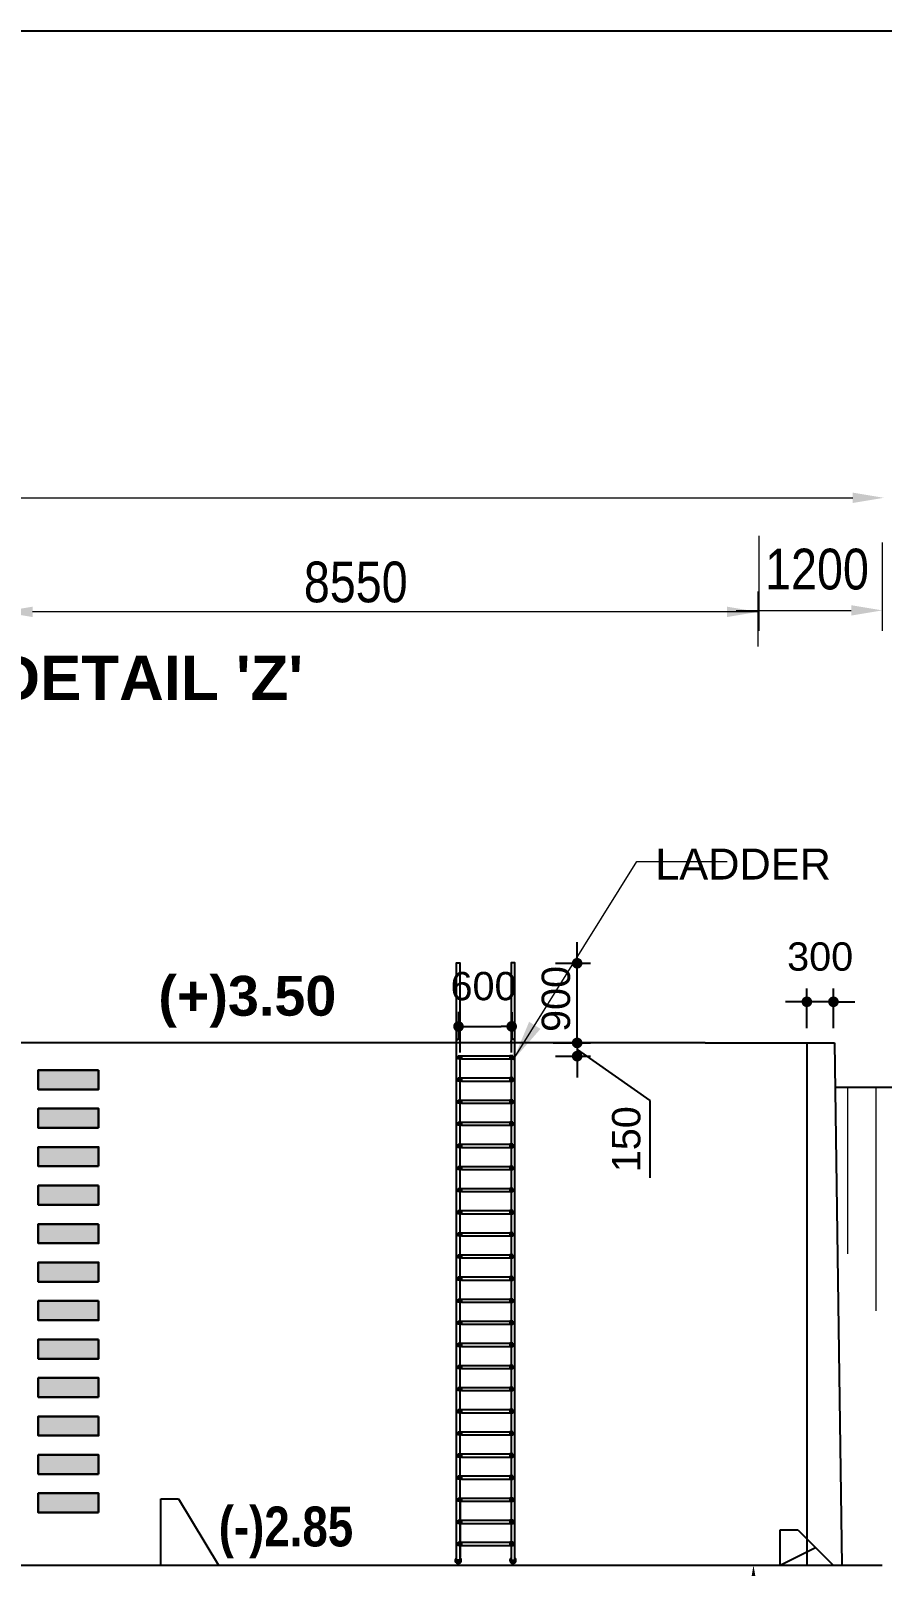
# Model space of a CAD drawing. Extents: x -426260 to 2055400, y -4304674 to -305611.
# Drawn here: x 189628 to 199243, y -1903276 to -1885926 of the extents above; entities that cross this region are included whole.
import ezdxf

# ---------------------------------------------------------------- set-up
doc = ezdxf.new("R2010")
doc.units = 0
doc.header["$LTSCALE"] = 300
doc.header["$MEASUREMENT"] = 0
doc.header["$PDMODE"] = 3
doc.linetypes.add('DASHED2', pattern=[9.525, 6.35, -3.175])
doc.layers.get('0').update_dxf_attribs({"linetype": 'CONTINUOUS'})
doc.layers.get('DEFPOINTS').update_dxf_attribs({"linetype": 'CONTINUOUS'})
for name, color, linetype, lineweight in [('Dim', 7, 'CONTINUOUS', 9), ('Dimension', 8, 'CONTINUOUS', 18), ('line2', 3, 'CONTINUOUS', 30), ('slop', 8, 'CONTINUOUS', 9)]:
    doc.layers.add(name, color=color, linetype=linetype, lineweight=lineweight)
for name, color, linetype in [('LINE', 7, 'CONTINUOUS'), ('TEXT', 10, 'CONTINUOUS'), ('Water Ladder', 2, 'CONTINUOUS')]:
    doc.layers.add(name, color=color, linetype=linetype)
doc.styles.add('1-2', font='arial.ttf')
doc.styles.add('Arial', font='arial.ttf')
doc.styles.add('DIM', font='isocp3.shx')
doc.styles.add('dimText', font='ARIALN.TTF')
doc.styles.add('text', font='ARIALN.TTF', dxfattribs={"height": 1.6})
doc.dimstyles.new('dim_150', dxfattribs={"dimtxt": 300, "dimasz": 300, "dimexe": 300, "dimexo": 100, "dimgap": 100, "dimtad": 1, "dimdec": 0, "dimzin": 0, "dimdsep": 46, "dimtxsty": 'DIM', "dimcen": 150, "dimclrd": 5, "dimclre": 5, "dimclrt": 7, "dimadec": 0, "dimazin": 0, "dimtfac": 1, "dimtdec": 0, "dimtmove": 0, "dimatfit": 3, "dimfxl": 20, "dimtolj": 1, "dimtzin": 0, "dimarcsym": 0})
doc.dimstyles.new('dim_230', dxfattribs={"dimtxt": 460, "dimasz": 460, "dimexe": 230, "dimexo": 100, "dimgap": 100, "dimtad": 1, "dimdec": 0, "dimzin": 0, "dimdsep": 46, "dimtxsty": 'dimText', "dimcen": 0.09, "dimclrd": 256, "dimclre": 256, "dimclrt": 7, "dimadec": 0, "dimazin": 0, "dimtfac": 1, "dimtdec": 0, "dimtofl": 0, "dimtmove": 0, "dimatfit": 3, "dimfxl": 1, "dimtolj": 1, "dimtzin": 0, "dimlwd": -1, "dimlwe": -1, "dimarcsym": 0})

# ---------------------------------------------------------------- blocks, each defined once
blk = doc.blocks.new('_Dot')
at = {"color": 0, "linetype": 'ByBlock', "lineweight": -2}
blk.add_line((-0.5, 0), (-1, 0), dxfattribs=at)
at = {"color": 0, "linetype": 'ByBlock', "const_width": 0.5}
blk.add_lwpolyline([(-0.25, 0, 1), (0.25, 0, 1)], format="xyb", close=True, dxfattribs=at)
blk = doc.blocks.new('*D1277')
at = {"layer": 'DEFPOINTS', "color": 0, "ltscale": 500, "transparency": 16777216}
for p in [(195455, -1896463), (195798, -1896463), (195429, -1897363)]:
    blk.add_point(p, dxfattribs=at)
at = {"layer": 'Dim', "color": 5, "lineweight": -2, "ltscale": 500, "transparency": 16777216}
for p, q in [((195798, -1896343), (195798, -1896223)), ((195555, -1896463), (195948, -1896463)), ((195798, -1897363), (195798, -1896463)), ((195529, -1897363), (195948, -1897363)), ((195798, -1897483), (195798, -1897603))]:
    blk.add_line(p, q, dxfattribs=at)
at = {"layer": 'Dim', "color": 5, "lineweight": -2, "ltscale": 500, "transparency": 16777216, "xscale": 120, "yscale": 120, "zscale": 120}
for p, rotation in [((195798, -1896463), 270), ((195798, -1897363), 90)]:
    blk.add_blockref('_Dot', p, dxfattribs=dict(at, rotation=rotation))
at = {"layer": 'Dim', "color": 7, "ltscale": 500, "transparency": 16777216, "insert": (195560, -1896866), "char_height": 320, "attachment_point": 5, "rotation": 90, "style": 'Arial'}
blk.add_mtext('\\A1;900', dxfattribs=at)
blk = doc.blocks.new('*D1278')
at = {"layer": 'DEFPOINTS', "color": 0, "ltscale": 500, "transparency": 16777216}
for p in [(198392, -1896898), (198392, -1897297), (198692, -1897297)]:
    blk.add_point(p, dxfattribs=at)
at = {"layer": 'Dim', "color": 5, "lineweight": -2, "ltscale": 500, "transparency": 16777216}
for p, q in [((198392, -1897197), (198392, -1896748)), ((198692, -1897197), (198692, -1896748)), ((198272, -1896898), (198152, -1896898)), ((198692, -1896898), (198392, -1896898)), ((198812, -1896898), (198932, -1896898))]:
    blk.add_line(p, q, dxfattribs=at)
at = {"layer": 'Dim', "color": 5, "lineweight": -2, "ltscale": 500, "transparency": 16777216, "xscale": 120, "yscale": 120, "zscale": 120}
blk.add_blockref('_Dot', (198392, -1896898), dxfattribs=at)
at = {"layer": 'Dim', "color": 5, "lineweight": -2, "ltscale": 500, "transparency": 16777216, "xscale": 120, "yscale": 120, "zscale": 120, "rotation": 180}
blk.add_blockref('_Dot', (198692, -1896898), dxfattribs=at)
at = {"layer": 'Dim', "color": 7, "ltscale": 500, "transparency": 16777216, "insert": (198542, -1896389), "char_height": 320, "attachment_point": 5, "style": 'Arial'}
blk.add_mtext('\\A1;300', dxfattribs=at)
blk = doc.blocks.new('*D1279')
at = {"layer": 'DEFPOINTS', "color": 0, "ltscale": 500, "transparency": 16777216}
for p in [(194459, -1896910), (195059, -1896916), (195059, -1897177)]:
    blk.add_point(p, dxfattribs=at)
at = {"layer": 'Dim', "color": 5, "lineweight": -2, "ltscale": 500, "transparency": 16777216}
for p, q in [((194459, -1897010), (194459, -1897327)), ((195059, -1897016), (195059, -1897327)), ((194579, -1897177), (194939, -1897177))]:
    blk.add_line(p, q, dxfattribs=at)
at = {"layer": 'Dim', "color": 5, "lineweight": -2, "ltscale": 500, "transparency": 16777216, "xscale": 120, "yscale": 120, "zscale": 120, "rotation": 180}
blk.add_blockref('_Dot', (194459, -1897177), dxfattribs=at)
at = {"layer": 'Dim', "color": 5, "lineweight": -2, "ltscale": 500, "transparency": 16777216, "xscale": 120, "yscale": 120, "zscale": 120}
blk.add_blockref('_Dot', (195059, -1897177), dxfattribs=at)
at = {"layer": 'Dim', "color": 7, "ltscale": 500, "transparency": 16777216, "insert": (194741, -1896723), "char_height": 320, "attachment_point": 5, "style": 'Arial'}
blk.add_mtext('\\A1;600', dxfattribs=at)
blk = doc.blocks.new('*D1280')
at = {"layer": 'DEFPOINTS', "color": 0, "ltscale": 500, "transparency": 16777216}
for p in [(197344, -1903263), (197789, -1903263), (197789, -1904013)]:
    blk.add_point(p, dxfattribs=at)
at = {"layer": 'Dim', "color": 5, "lineweight": -2, "ltscale": 500, "transparency": 16777216}
for p, q in [((197344, -1903263), (197789, -1903263)), ((197789, -1903838), (197789, -1903438)), ((197789, -1903638), (197184, -1904362)), ((197184, -1904362), (197184, -1905269))]:
    blk.add_line(p, q, dxfattribs=at)
at = {"layer": 'Dim', "color": 5, "ltscale": 500, "transparency": 16777216}
for points in [[(197760, -1903438), (197819, -1903438), (197789, -1903263)], [(197760, -1903838), (197819, -1903838), (197789, -1904013)]]:
    blk.add_solid(points, dxfattribs=at)
at = {"layer": 'Dim', "color": 7, "ltscale": 500, "transparency": 16777216, "insert": (196920, -1904815), "char_height": 320, "attachment_point": 5, "rotation": 90, "style": 'Arial'}
blk.add_mtext('\\A1;800', dxfattribs=at)
blk = doc.blocks.new('*D1293')
at = {"layer": 'DEFPOINTS', "color": 0, "ltscale": 500, "transparency": 16777216}
for p in [(195429, -1897363), (195455, -1897513), (195798, -1897513)]:
    blk.add_point(p, dxfattribs=at)
at = {"layer": 'Dim', "color": 5, "lineweight": -2, "ltscale": 500, "transparency": 16777216}
for p, q in [((195798, -1897243), (195798, -1897123)), ((195529, -1897363), (195948, -1897363)), ((195798, -1897363), (195798, -1897513)), ((195798, -1897363), (195798, -1897513)), ((195798, -1897438), (196617, -1898013)), ((195555, -1897513), (195948, -1897513)), ((195798, -1897633), (195798, -1897753)), ((196617, -1898013), (196617, -1898889))]:
    blk.add_line(p, q, dxfattribs=at)
at = {"layer": 'Dim', "color": 5, "lineweight": -2, "ltscale": 500, "transparency": 16777216, "xscale": 120, "yscale": 120, "zscale": 120}
for p, rotation in [((195798, -1897363), 270), ((195798, -1897513), 90)]:
    blk.add_blockref('_Dot', p, dxfattribs=dict(at, rotation=rotation))
at = {"layer": 'Dim', "color": 7, "ltscale": 500, "transparency": 16777216, "insert": (196354, -1898451), "char_height": 320, "attachment_point": 5, "rotation": 90, "style": 'Arial'}
blk.add_mtext('\\A1;150', dxfattribs=at)

msp = doc.modelspace()

# ---------------------------------------------------------------- hatches: boundary and pattern name
at = {"layer": 'Dim'}
h = msp.add_hatch(color=8, dxfattribs=at)
h.dxf.hatch_style = 1
h.paths.add_polyline_path([(190394.3, -1897887.7), (190394.3, -1897670.4), (189712.8, -1897670.4), (189712.8, -1897887.7)])
h = msp.add_hatch(color=8, dxfattribs=at)
h.dxf.hatch_style = 1
h.paths.add_polyline_path([(189712.8, -1898105.1), (189712.8, -1898322.4), (190394.3, -1898322.4), (190394.3, -1898105.1)])
h = msp.add_hatch(color=8, dxfattribs=at)
h.dxf.hatch_style = 1
h.paths.add_polyline_path([(189712.8, -1898539.8), (189712.8, -1898757.1), (190394.3, -1898757.1), (190394.3, -1898539.8)])
h = msp.add_hatch(color=8, dxfattribs=at)
h.dxf.hatch_style = 1
h.paths.add_polyline_path([(190394.3, -1899191.8), (190394.3, -1898974.5), (189712.8, -1898974.5), (189712.8, -1899191.8)])
h = msp.add_hatch(color=8, dxfattribs=at)
h.dxf.hatch_style = 1
h.paths.add_polyline_path([(190394.3, -1899626.5), (190394.3, -1899409.2), (189712.8, -1899409.2), (189712.8, -1899626.5)])
h = msp.add_hatch(color=8, dxfattribs=at)
h.dxf.hatch_style = 1
h.paths.add_polyline_path([(189712.8, -1899843.9), (189712.8, -1900061.2), (190394.3, -1900061.2), (190394.3, -1899843.9)])
h = msp.add_hatch(color=8, dxfattribs=at)
h.dxf.hatch_style = 1
h.paths.add_polyline_path([(190394.3, -1900495.9), (190394.3, -1900278.6), (189712.8, -1900278.6), (189712.8, -1900495.9)])
h = msp.add_hatch(color=8, dxfattribs=at)
h.dxf.hatch_style = 1
h.paths.add_polyline_path([(190394.3, -1900930.6), (190394.3, -1900713.3), (189712.8, -1900713.3), (189712.8, -1900930.6)])
h = msp.add_hatch(color=8, dxfattribs=at)
h.dxf.hatch_style = 1
h.paths.add_polyline_path([(189712.8, -1901148), (189712.8, -1901365.3), (190394.3, -1901365.3), (190394.3, -1901148)])
h = msp.add_hatch(color=8, dxfattribs=at)
h.dxf.hatch_style = 1
h.paths.add_polyline_path([(190394.3, -1901800), (190394.3, -1901582.6), (189712.8, -1901582.6), (189712.8, -1901800)])
h = msp.add_hatch(color=8, dxfattribs=at)
h.dxf.hatch_style = 1
h.paths.add_polyline_path([(189712.8, -1902017.3), (189712.8, -1902234.7), (190394.3, -1902234.7), (190394.3, -1902017.3)])
h = msp.add_hatch(color=8, dxfattribs=at)
h.dxf.hatch_style = 1
h.paths.add_polyline_path([(189712.8, -1902452), (189712.8, -1902669.4), (190394.3, -1902669.4), (190394.3, -1902452)])
at = {"layer": 'Water Ladder'}
h = msp.add_hatch(color=7, dxfattribs=at)
h.dxf.hatch_style = 1
h.paths.add_polyline_path([(194491.9, -1897508.2), (194454.9, -1897508.2), (194454.9, -1897544.1), (194491.9, -1897544.1)])
h = msp.add_hatch(color=7, dxfattribs=at)
h.dxf.hatch_style = 1
h.paths.add_polyline_path([(195036.7, -1897544.1), (195073.7, -1897544.1), (195073.7, -1897508.2), (195036.7, -1897508.2)])
h = msp.add_hatch(color=7, dxfattribs=at)
h.dxf.hatch_style = 1
h.paths.add_polyline_path([(194491.9, -1897758.1), (194454.9, -1897758.1), (194454.9, -1897794), (194491.9, -1897794)])
h = msp.add_hatch(color=7, dxfattribs=at)
h.dxf.hatch_style = 1
h.paths.add_polyline_path([(195036.7, -1897794), (195073.7, -1897794), (195073.7, -1897758.1), (195036.7, -1897758.1)])
h = msp.add_hatch(color=7, dxfattribs=at)
h.dxf.hatch_style = 1
h.paths.add_polyline_path([(194491.9, -1898007.9), (194454.9, -1898007.9), (194454.9, -1898043.9), (194491.9, -1898043.9)])
h = msp.add_hatch(color=7, dxfattribs=at)
h.dxf.hatch_style = 1
h.paths.add_polyline_path([(195036.7, -1898043.9), (195073.7, -1898043.9), (195073.7, -1898007.9), (195036.7, -1898007.9)])
h = msp.add_hatch(color=7, dxfattribs=at)
h.dxf.hatch_style = 1
h.paths.add_polyline_path([(194491.9, -1898257.8), (194454.9, -1898257.8), (194454.9, -1898293.7), (194491.9, -1898293.7)])
h = msp.add_hatch(color=7, dxfattribs=at)
h.dxf.hatch_style = 1
h.paths.add_polyline_path([(195036.7, -1898293.7), (195073.7, -1898293.7), (195073.7, -1898257.8), (195036.7, -1898257.8)])
h = msp.add_hatch(color=7, dxfattribs=at)
h.dxf.hatch_style = 1
h.paths.add_polyline_path([(194491.9, -1898507.7), (194454.9, -1898507.7), (194454.9, -1898543.6), (194491.9, -1898543.6)])
h = msp.add_hatch(color=7, dxfattribs=at)
h.dxf.hatch_style = 1
h.paths.add_polyline_path([(194491.9, -1898507.7), (194454.9, -1898507.7), (194454.9, -1898543.6), (194491.9, -1898543.6)])
h = msp.add_hatch(color=7, dxfattribs=at)
h.dxf.hatch_style = 1
h.paths.add_polyline_path([(195036.7, -1898543.6), (195073.7, -1898543.6), (195073.7, -1898507.7), (195036.7, -1898507.7)])
h = msp.add_hatch(color=7, dxfattribs=at)
h.dxf.hatch_style = 1
h.paths.add_polyline_path([(195036.7, -1898543.6), (195073.7, -1898543.6), (195073.7, -1898507.7), (195036.7, -1898507.7)])
h = msp.add_hatch(color=7, dxfattribs=at)
h.dxf.hatch_style = 1
h.paths.add_polyline_path([(194491.9, -1898757.5), (194454.9, -1898757.5), (194454.9, -1898793.4), (194491.9, -1898793.4)])
h = msp.add_hatch(color=7, dxfattribs=at)
h.dxf.hatch_style = 1
h.paths.add_polyline_path([(195036.7, -1898793.4), (195073.7, -1898793.4), (195073.7, -1898757.5), (195036.7, -1898757.5)])
h = msp.add_hatch(color=7, dxfattribs=at)
h.dxf.hatch_style = 1
h.paths.add_polyline_path([(194491.9, -1899007.4), (194454.9, -1899007.4), (194454.9, -1899043.3), (194491.9, -1899043.3)])
h = msp.add_hatch(color=7, dxfattribs=at)
h.dxf.hatch_style = 1
h.paths.add_polyline_path([(195036.7, -1899043.3), (195073.7, -1899043.3), (195073.7, -1899007.4), (195036.7, -1899007.4)])
h = msp.add_hatch(color=7, dxfattribs=at)
h.dxf.hatch_style = 1
h.paths.add_polyline_path([(194491.9, -1899257.2), (194454.9, -1899257.2), (194454.9, -1899293.1), (194491.9, -1899293.1)])
h = msp.add_hatch(color=7, dxfattribs=at)
h.dxf.hatch_style = 1
h.paths.add_polyline_path([(195036.7, -1899293.1), (195073.7, -1899293.1), (195073.7, -1899257.2), (195036.7, -1899257.2)])
h = msp.add_hatch(color=7, dxfattribs=at)
h.dxf.hatch_style = 1
h.paths.add_polyline_path([(194491.9, -1899507.1), (194454.9, -1899507.1), (194454.9, -1899543), (194491.9, -1899543)])
h = msp.add_hatch(color=7, dxfattribs=at)
h.dxf.hatch_style = 1
h.paths.add_polyline_path([(195036.7, -1899543), (195073.7, -1899543), (195073.7, -1899507.1), (195036.7, -1899507.1)])
h = msp.add_hatch(color=7, dxfattribs=at)
h.dxf.hatch_style = 1
h.paths.add_polyline_path([(194491.9, -1899756.9), (194454.9, -1899756.9), (194454.9, -1899792.8), (194491.9, -1899792.8)])
h = msp.add_hatch(color=7, dxfattribs=at)
h.dxf.hatch_style = 1
h.paths.add_polyline_path([(195036.7, -1899792.8), (195073.7, -1899792.8), (195073.7, -1899756.9), (195036.7, -1899756.9)])
h = msp.add_hatch(color=7, dxfattribs=at)
h.dxf.hatch_style = 1
h.paths.add_polyline_path([(194491.9, -1900006.8), (194454.9, -1900006.8), (194454.9, -1900042.7), (194491.9, -1900042.7)])
h = msp.add_hatch(color=7, dxfattribs=at)
h.dxf.hatch_style = 1
h.paths.add_polyline_path([(195036.7, -1900042.7), (195073.7, -1900042.7), (195073.7, -1900006.8), (195036.7, -1900006.8)])
h = msp.add_hatch(color=7, dxfattribs=at)
h.dxf.hatch_style = 1
h.paths.add_polyline_path([(194491.9, -1900256.6), (194454.9, -1900256.6), (194454.9, -1900292.6), (194491.9, -1900292.6)])
h = msp.add_hatch(color=7, dxfattribs=at)
h.dxf.hatch_style = 1
h.paths.add_polyline_path([(195036.7, -1900292.6), (195073.7, -1900292.6), (195073.7, -1900256.6), (195036.7, -1900256.6)])
h = msp.add_hatch(color=7, dxfattribs=at)
h.dxf.hatch_style = 1
h.paths.add_polyline_path([(194491.9, -1900506.5), (194454.9, -1900506.5), (194454.9, -1900542.4), (194491.9, -1900542.4)])
h = msp.add_hatch(color=7, dxfattribs=at)
h.dxf.hatch_style = 1
h.paths.add_polyline_path([(195036.7, -1900542.4), (195073.7, -1900542.4), (195073.7, -1900506.5), (195036.7, -1900506.5)])
h = msp.add_hatch(color=7, dxfattribs=at)
h.dxf.hatch_style = 1
h.paths.add_polyline_path([(194491.9, -1900756.4), (194454.9, -1900756.4), (194454.9, -1900792.3), (194491.9, -1900792.3)])
h = msp.add_hatch(color=7, dxfattribs=at)
h.dxf.hatch_style = 1
h.paths.add_polyline_path([(195036.7, -1900792.3), (195073.7, -1900792.3), (195073.7, -1900756.4), (195036.7, -1900756.4)])
h = msp.add_hatch(color=7, dxfattribs=at)
h.dxf.hatch_style = 1
h.paths.add_polyline_path([(194491.9, -1901006.2), (194454.9, -1901006.2), (194454.9, -1901042.1), (194491.9, -1901042.1)])
h = msp.add_hatch(color=7, dxfattribs=at)
h.dxf.hatch_style = 1
h.paths.add_polyline_path([(195036.7, -1901042.1), (195073.7, -1901042.1), (195073.7, -1901006.2), (195036.7, -1901006.2)])
h = msp.add_hatch(color=7, dxfattribs=at)
h.dxf.hatch_style = 1
h.paths.add_polyline_path([(194491.9, -1901256.1), (194454.9, -1901256.1), (194454.9, -1901292), (194491.9, -1901292)])
h = msp.add_hatch(color=7, dxfattribs=at)
h.dxf.hatch_style = 1
h.paths.add_polyline_path([(195036.7, -1901292), (195073.7, -1901292), (195073.7, -1901256.1), (195036.7, -1901256.1)])
h = msp.add_hatch(color=7, dxfattribs=at)
h.dxf.hatch_style = 1
h.paths.add_polyline_path([(194491.9, -1901505.9), (194454.9, -1901505.9), (194454.9, -1901541.8), (194491.9, -1901541.8)])
h = msp.add_hatch(color=7, dxfattribs=at)
h.dxf.hatch_style = 1
h.paths.add_polyline_path([(195036.7, -1901541.8), (195073.7, -1901541.8), (195073.7, -1901505.9), (195036.7, -1901505.9)])
h = msp.add_hatch(color=7, dxfattribs=at)
h.dxf.hatch_style = 1
h.paths.add_polyline_path([(194491.9, -1901756.1), (194454.9, -1901756.1), (194454.9, -1901792), (194491.9, -1901792)])
h = msp.add_hatch(color=7, dxfattribs=at)
h.dxf.hatch_style = 1
h.paths.add_polyline_path([(195036.7, -1901792), (195073.7, -1901792), (195073.7, -1901756.1), (195036.7, -1901756.1)])
h = msp.add_hatch(color=7, dxfattribs=at)
h.dxf.hatch_style = 1
h.paths.add_polyline_path([(194491.9, -1902005.9), (194454.9, -1902005.9), (194454.9, -1902041.8), (194491.9, -1902041.8)])
h = msp.add_hatch(color=7, dxfattribs=at)
h.dxf.hatch_style = 1
h.paths.add_polyline_path([(195036.7, -1902041.8), (195073.7, -1902041.8), (195073.7, -1902005.9), (195036.7, -1902005.9)])
h = msp.add_hatch(color=7, dxfattribs=at)
h.dxf.hatch_style = 1
h.paths.add_polyline_path([(194491.9, -1902255.8), (194454.9, -1902255.8), (194454.9, -1902291.7), (194491.9, -1902291.7)])
h = msp.add_hatch(color=7, dxfattribs=at)
h.dxf.hatch_style = 1
h.paths.add_polyline_path([(195036.7, -1902291.7), (195073.7, -1902291.7), (195073.7, -1902255.8), (195036.7, -1902255.8)])
h = msp.add_hatch(color=7, dxfattribs=at)
h.dxf.hatch_style = 1
h.paths.add_polyline_path([(194493.4, -1902505.6), (194456.5, -1902505.6), (194456.5, -1902541.6), (194493.4, -1902541.6)])
h = msp.add_hatch(color=7, dxfattribs=at)
h.dxf.hatch_style = 1
h.paths.add_polyline_path([(195038.3, -1902541.6), (195075.3, -1902541.6), (195075.3, -1902505.6), (195038.3, -1902505.6)])
h = msp.add_hatch(color=7, dxfattribs=at)
h.dxf.hatch_style = 1
h.paths.add_polyline_path([(194493.4, -1902755.5), (194456.5, -1902755.5), (194456.5, -1902791.4), (194493.4, -1902791.4)])
h = msp.add_hatch(color=7, dxfattribs=at)
h.dxf.hatch_style = 1
h.paths.add_polyline_path([(195038.3, -1902791.4), (195075.3, -1902791.4), (195075.3, -1902755.5), (195038.3, -1902755.5)])
h = msp.add_hatch(color=7, dxfattribs=at)
h.dxf.hatch_style = 1
h.paths.add_polyline_path([(194493.4, -1903005.3), (194456.5, -1903005.3), (194456.5, -1903041.3), (194493.4, -1903041.3)])
h = msp.add_hatch(color=7, dxfattribs=at)
h.dxf.hatch_style = 1
h.paths.add_polyline_path([(195038.3, -1903041.3), (195075.3, -1903041.3), (195075.3, -1903005.3), (195038.3, -1903005.3)])
h = msp.add_hatch(color=7, dxfattribs=at)
h.dxf.hatch_style = 1
h.paths.add_polyline_path([(194435.8, -1903208.5), (194435.8, -1903185.1, 2.7526289), (194475, -1903185.1), (194475, -1903208.5)])
h = msp.add_hatch(color=7, dxfattribs=at)
h.dxf.hatch_style = 1
h.paths.add_polyline_path([(194475, -1903185.1), (194475, -1903208.5), (194435.8, -1903208.5), (194435.8, -1903185.1, 2.7526289)])
h = msp.add_hatch(color=7, dxfattribs=at)
h.dxf.hatch_style = 1
h.paths.add_polyline_path([(195092.8, -1903185.1), (195092.8, -1903208.5), (195053.6, -1903208.5), (195053.6, -1903185.1, 2.7526289)])

# ---------------------------------------------------------------- linework, layer by layer
at = {"color": 7, "elevation": 0}
msp.add_lwpolyline([(186388.4, -1903263.2), (199243.3, -1903263)], dxfattribs=at)
at = {"layer": 'Dim', "ltscale": 500}
for p, q in [((160249.3, -1891203.6, 0), (198909.6, -1891203.6, 0)), ((197849, -1891633.7, 0), (197849, -1892705.6, 0)), ((199243.3, -1891709.8, 0), (199243.3, -1892705.6, 0)), ((197841.6, -1892883.2, 0), (197841.6, -1892262.3, 0)), ((197841.6, -1892492.3, 0), (189648.5, -1892492.3, 0)), ((197593.4, -1892475.6, 0), (198893.3, -1892475.6, 0))]:
    msp.add_line(p, q, dxfattribs=at)
at = {"layer": 'Dim', "color": 8, "ltscale": 500, "elevation": 0}
for points in [[(198849.5, -1897863.4), (198849.5, -1899745.5)], [(199169.6, -1897863.2), (199169.5, -1900391.5)]]:
    msp.add_lwpolyline(points, dxfattribs=at)
at = {"layer": 'Dim', "ltscale": 500}
for points in [[(198909.6, -1891145.2, 0), (198909.6, -1891261.9, 0), (199259.6, -1891203.6, 0)], [(198893.3, -1892417.2, 0), (198893.3, -1892533.9, 0), (199243.3, -1892475.6, 0)], [(189648.5, -1892433.9, 0), (189648.5, -1892550.6, 0), (189298.5, -1892492.3, 0)], [(197491.6, -1892433.9, 0), (197491.6, -1892550.6, 0), (197841.6, -1892492.3, 0)]]:
    msp.add_solid(points, dxfattribs=at)
at = {"layer": 'LINE', "ltscale": 500}
for p, q in [((197243.5, -1897363.2, 0), (198702.8, -1897363.2, 0)), ((198391.6, -1897363.2, 0), (198391.4, -1903263.2, 0)), ((198702.8, -1897363.2, 0), (198787.8, -1903263, 0)), ((198710, -1897863.2, 0), (213964.4, -1897863.2, 0)), ((198849.5, -1897863.4, 0), (213964.4, -1897863.4, 0)), ((191098.4, -1903263.2, 0), (191098.4, -1902513.2, 0)), ((191098.4, -1902513.2, 0), (191298.4, -1902513.2, 0)), ((198089.9, -1903263.3, 0), (198089.8, -1902863, 0)), ((198089.8, -1902863, 0), (198289.8, -1902863, 0))]:
    msp.add_line(p, q, dxfattribs=at)
at = {"layer": 'LINE'}
msp.add_lwpolyline([(217376, -1939042.7), (142261.2, -1939042.7), (142261.2, -1885925.9), (217376, -1885925.9)], close=True, dxfattribs=at)
at = {"layer": 'LINE', "ltscale": 500, "elevation": 0}
for points in [[(197243.5, -1897363.2), (188287.1, -1897363.2), (183626.4, -1895809.6)], [(191298.4, -1902513.2), (191748.4, -1903263.3)], [(198289.8, -1902863), (198689.9, -1903263.3)]]:
    msp.add_lwpolyline(points, dxfattribs=at)
at = {"layer": 'LINE', "color": 8, "linetype": 'DASHED2', "ltscale": 2000000.0, "elevation": 0}
msp.add_lwpolyline([(198089.9, -1903263.3), (198489.9, -1903063.2)], dxfattribs=at)
at = {"layer": 'line2', "color": 15, "elevation": 0}
for points in [[(190394.3, -1897670.4), (189712.8, -1897670.4), (189712.8, -1897887.7), (190394.3, -1897887.7)], [(190394.3, -1898322.4), (189712.8, -1898322.4), (189712.8, -1898105.1), (190394.3, -1898105.1)], [(190394.3, -1898757.1), (189712.8, -1898757.1), (189712.8, -1898539.8), (190394.3, -1898539.8)], [(190394.3, -1898974.5), (189712.8, -1898974.5), (189712.8, -1899191.8), (190394.3, -1899191.8)], [(190394.3, -1899409.2), (189712.8, -1899409.2), (189712.8, -1899626.5), (190394.3, -1899626.5)], [(190394.3, -1900061.2), (189712.8, -1900061.2), (189712.8, -1899843.9), (190394.3, -1899843.9)], [(190394.3, -1900278.6), (189712.8, -1900278.6), (189712.8, -1900495.9), (190394.3, -1900495.9)], [(190394.3, -1900713.3), (189712.8, -1900713.3), (189712.8, -1900930.6), (190394.3, -1900930.6)], [(190394.3, -1901365.3), (189712.8, -1901365.3), (189712.8, -1901148), (190394.3, -1901148)], [(190394.3, -1901582.6), (189712.8, -1901582.6), (189712.8, -1901800), (190394.3, -1901800)], [(190394.3, -1902234.7), (189712.8, -1902234.7), (189712.8, -1902017.3), (190394.3, -1902017.3)], [(190394.3, -1902669.4), (189712.8, -1902669.4), (189712.8, -1902452), (190394.3, -1902452)]]:
    msp.add_lwpolyline(points, close=True, dxfattribs=at)
at = {"layer": 'slop'}
for p, q in [((196993.3, -1903263.3, 0), (196993.3, -1903263.3, 0)), ((196993.3, -1903263.3, 0), (196993.3, -1903263.3, 0)), ((197043.3, -1903263, 0), (197043.3, -1903263, 0)), ((197043.3, -1903263, 0), (197043.3, -1903263, 0))]:
    msp.add_line(p, q, dxfattribs=at)
at = {"layer": 'Water Ladder', "color": 7, "elevation": 0}
for points in [[(194475, -1899706.4), (194475, -1903208.5), (194435.8, -1903208.5), (194435.8, -1896456.9), (194475, -1896456.9), (194475, -1897472.2)], [(195053.6, -1899706.4), (195053.6, -1903208.5), (195092.8, -1903208.5), (195092.8, -1896456.9), (195053.6, -1896456.9), (195053.6, -1897472.2)], [(194475, -1897544.1), (194475, -1897758.1)], [(194491.9, -1897508.2), (195036.7, -1897508.2)], [(194491.9, -1897544.1), (195036.7, -1897544.1)], [(195053.6, -1897544.1), (195053.6, -1897758.1)], [(194475, -1897794), (194475, -1898007.9)], [(194491.9, -1897758.1), (195036.7, -1897758.1)], [(194491.9, -1897794), (195036.7, -1897794)], [(195053.6, -1897794), (195053.6, -1898007.9)], [(194475, -1898043.9), (194475, -1898257.8)], [(194491.9, -1898007.9), (195036.7, -1898007.9)], [(194491.9, -1898043.9), (195036.7, -1898043.9)], [(195053.6, -1898043.9), (195053.6, -1898257.8)], [(194475, -1898293.7), (194475, -1898507.7)], [(194491.9, -1898257.8), (195036.7, -1898257.8)], [(194491.9, -1898293.7), (195036.7, -1898293.7)], [(195053.6, -1898293.7), (195053.6, -1898507.7)], [(194475, -1898543.6), (194475, -1898757.5)], [(194491.9, -1898507.7), (195036.7, -1898507.7)], [(194491.9, -1898507.7), (195036.7, -1898507.7)], [(194491.9, -1898543.6), (195036.7, -1898543.6)], [(194491.9, -1898543.6), (195036.7, -1898543.6)], [(195053.6, -1898543.6), (195053.6, -1898757.5)], [(194475, -1898793.4), (194475, -1899007.4)], [(194491.9, -1898757.5), (195036.7, -1898757.5)], [(194491.9, -1898793.4), (195036.7, -1898793.4)], [(195053.6, -1898793.4), (195053.6, -1899007.4)], [(194491.9, -1899007.4), (195036.7, -1899007.4)], [(194475, -1899043.3), (194475, -1899257.2)], [(194491.9, -1899043.3), (195036.7, -1899043.3)], [(195053.6, -1899043.3), (195053.6, -1899257.2)], [(194475, -1899293.1), (194475, -1899507.1)], [(194491.9, -1899257.2), (195036.7, -1899257.2)], [(194491.9, -1899293.1), (195036.7, -1899293.1)], [(195053.6, -1899293.1), (195053.6, -1899507.1)], [(194475, -1899543), (194475, -1899756.9)], [(194491.9, -1899507.1), (195036.7, -1899507.1)], [(194491.9, -1899543), (195036.7, -1899543)], [(195053.6, -1899543), (195053.6, -1899756.9)], [(194475, -1899792.8), (194475, -1900006.8)], [(194491.9, -1899756.9), (195036.7, -1899756.9)], [(194491.9, -1899792.8), (195036.7, -1899792.8)], [(195053.6, -1899792.8), (195053.6, -1900256.6)], [(194475, -1900042.7), (194475, -1900256.6)], [(194491.9, -1900006.8), (195036.7, -1900006.8)], [(194491.9, -1900042.7), (195036.7, -1900042.7)], [(194475, -1900142.1), (194475, -1901606.1)], [(194475, -1900292.6), (194475, -1900506.5)], [(194491.9, -1900256.6), (195036.7, -1900256.6)], [(194491.9, -1900292.6), (195036.7, -1900292.6)], [(195053.6, -1900292.6), (195053.6, -1900506.5)], [(194475, -1900542.4), (194475, -1900606.4)], [(194491.9, -1900506.5), (195036.7, -1900506.5)], [(194491.9, -1900542.4), (195036.7, -1900542.4)], [(195053.6, -1900542.4), (195053.6, -1900606.4)], [(194475, -1900641.8), (194475, -1900855.8)], [(194491.9, -1900756.4), (195036.7, -1900756.4)], [(195053.6, -1900641.8), (195053.6, -1900855.8)], [(194475, -1900792.3), (194475, -1900856.2)], [(194491.9, -1900792.3), (195036.7, -1900792.3)], [(194491.9, -1901006.2), (195036.7, -1901006.2)], [(194491.9, -1901042.1), (195036.7, -1901042.1)], [(194491.9, -1901256.1), (195036.7, -1901256.1)], [(194475, -1901292), (194475, -1901505.9)], [(194491.9, -1901292), (195036.7, -1901292)], [(194491.9, -1901505.9), (195036.7, -1901505.9)], [(194491.9, -1901541.8), (195036.7, -1901541.8)], [(194475, -1901792), (194475, -1901855.9)], [(194491.9, -1901756.1), (195036.7, -1901756.1)], [(194491.9, -1901792), (195036.7, -1901792)], [(194475, -1902041.8), (194475, -1902105.8)], [(194491.9, -1902005.9), (195036.7, -1902005.9)], [(194491.9, -1902041.8), (195036.7, -1902041.8)], [(194475, -1902291.7), (194475, -1902355.6)], [(194491.9, -1902255.8), (195036.7, -1902255.8)], [(194491.9, -1902291.7), (195036.7, -1902291.7)], [(194476.5, -1902541.6), (194476.5, -1903174)], [(194493.4, -1902505.6), (195038.3, -1902505.6)], [(194493.4, -1902541.6), (195038.3, -1902541.6)], [(194493.4, -1902755.5), (195038.3, -1902755.5)], [(194493.4, -1902791.4), (195038.3, -1902791.4)], [(194493.4, -1903005.3), (195038.3, -1903005.3)], [(194493.4, -1903041.3), (195038.3, -1903041.3)]]:
    msp.add_lwpolyline(points, dxfattribs=at)
for points in [[(194454.9, -1897508.2), (194491.9, -1897508.2), (194491.9, -1897544.1), (194454.9, -1897544.1)], [(195073.7, -1897508.2), (195036.7, -1897508.2), (195036.7, -1897544.1), (195073.7, -1897544.1)], [(194454.9, -1897758.1), (194491.9, -1897758.1), (194491.9, -1897794), (194454.9, -1897794)], [(195073.7, -1897758.1), (195036.7, -1897758.1), (195036.7, -1897794), (195073.7, -1897794)], [(194454.9, -1898007.9), (194491.9, -1898007.9), (194491.9, -1898043.9), (194454.9, -1898043.9)], [(195073.7, -1898007.9), (195036.7, -1898007.9), (195036.7, -1898043.9), (195073.7, -1898043.9)], [(194454.9, -1898257.8), (194491.9, -1898257.8), (194491.9, -1898293.7), (194454.9, -1898293.7)], [(195073.7, -1898257.8), (195036.7, -1898257.8), (195036.7, -1898293.7), (195073.7, -1898293.7)], [(194454.9, -1898507.7), (194491.9, -1898507.7), (194491.9, -1898543.6), (194454.9, -1898543.6)], [(194454.9, -1898507.7), (194491.9, -1898507.7), (194491.9, -1898543.6), (194454.9, -1898543.6)], [(195073.7, -1898507.7), (195036.7, -1898507.7), (195036.7, -1898543.6), (195073.7, -1898543.6)], [(195073.7, -1898507.7), (195036.7, -1898507.7), (195036.7, -1898543.6), (195073.7, -1898543.6)], [(194454.9, -1898757.5), (194491.9, -1898757.5), (194491.9, -1898793.4), (194454.9, -1898793.4)], [(195073.7, -1898757.5), (195036.7, -1898757.5), (195036.7, -1898793.4), (195073.7, -1898793.4)], [(194454.9, -1899007.4), (194491.9, -1899007.4), (194491.9, -1899043.3), (194454.9, -1899043.3)], [(195073.7, -1899007.4), (195036.7, -1899007.4), (195036.7, -1899043.3), (195073.7, -1899043.3)], [(194454.9, -1899257.2), (194491.9, -1899257.2), (194491.9, -1899293.1), (194454.9, -1899293.1)], [(195073.7, -1899257.2), (195036.7, -1899257.2), (195036.7, -1899293.1), (195073.7, -1899293.1)], [(194454.9, -1899507.1), (194491.9, -1899507.1), (194491.9, -1899543), (194454.9, -1899543)], [(195073.7, -1899507.1), (195036.7, -1899507.1), (195036.7, -1899543), (195073.7, -1899543)], [(194454.9, -1899756.9), (194491.9, -1899756.9), (194491.9, -1899792.8), (194454.9, -1899792.8)], [(195073.7, -1899756.9), (195036.7, -1899756.9), (195036.7, -1899792.8), (195073.7, -1899792.8)], [(194454.9, -1900006.8), (194491.9, -1900006.8), (194491.9, -1900042.7), (194454.9, -1900042.7)], [(195073.7, -1900006.8), (195036.7, -1900006.8), (195036.7, -1900042.7), (195073.7, -1900042.7)], [(194454.9, -1900256.6), (194491.9, -1900256.6), (194491.9, -1900292.6), (194454.9, -1900292.6)], [(195073.7, -1900256.6), (195036.7, -1900256.6), (195036.7, -1900292.6), (195073.7, -1900292.6)], [(194454.9, -1900506.5), (194491.9, -1900506.5), (194491.9, -1900542.4), (194454.9, -1900542.4)], [(195073.7, -1900506.5), (195036.7, -1900506.5), (195036.7, -1900542.4), (195073.7, -1900542.4)], [(194454.9, -1900756.4), (194491.9, -1900756.4), (194491.9, -1900792.3), (194454.9, -1900792.3)], [(195073.7, -1900756.4), (195036.7, -1900756.4), (195036.7, -1900792.3), (195073.7, -1900792.3)], [(194454.9, -1901006.2), (194491.9, -1901006.2), (194491.9, -1901042.1), (194454.9, -1901042.1)], [(195073.7, -1901006.2), (195036.7, -1901006.2), (195036.7, -1901042.1), (195073.7, -1901042.1)], [(194454.9, -1901256.1), (194491.9, -1901256.1), (194491.9, -1901292), (194454.9, -1901292)], [(195073.7, -1901256.1), (195036.7, -1901256.1), (195036.7, -1901292), (195073.7, -1901292)], [(194454.9, -1901505.9), (194491.9, -1901505.9), (194491.9, -1901541.8), (194454.9, -1901541.8)], [(195073.7, -1901505.9), (195036.7, -1901505.9), (195036.7, -1901541.8), (195073.7, -1901541.8)], [(194454.9, -1901756.1), (194491.9, -1901756.1), (194491.9, -1901792), (194454.9, -1901792)], [(195073.7, -1901756.1), (195036.7, -1901756.1), (195036.7, -1901792), (195073.7, -1901792)], [(194454.9, -1902005.9), (194491.9, -1902005.9), (194491.9, -1902041.8), (194454.9, -1902041.8)], [(195073.7, -1902005.9), (195036.7, -1902005.9), (195036.7, -1902041.8), (195073.7, -1902041.8)], [(194454.9, -1902255.8), (194491.9, -1902255.8), (194491.9, -1902291.7), (194454.9, -1902291.7)], [(195073.7, -1902255.8), (195036.7, -1902255.8), (195036.7, -1902291.7), (195073.7, -1902291.7)], [(194456.5, -1902505.6), (194493.4, -1902505.6), (194493.4, -1902541.6), (194456.5, -1902541.6)], [(195075.3, -1902505.6), (195038.3, -1902505.6), (195038.3, -1902541.6), (195075.3, -1902541.6)], [(194456.5, -1902755.5), (194493.4, -1902755.5), (194493.4, -1902791.4), (194456.5, -1902791.4)], [(195075.3, -1902755.5), (195038.3, -1902755.5), (195038.3, -1902791.4), (195075.3, -1902791.4)], [(194456.5, -1903005.3), (194493.4, -1903005.3), (194493.4, -1903041.3), (194456.5, -1903041.3)], [(195075.3, -1903005.3), (195038.3, -1903005.3), (195038.3, -1903041.3), (195075.3, -1903041.3)]]:
    msp.add_lwpolyline(points, close=True, dxfattribs=at)
at = {"layer": 'Water Ladder', "color": 7}
for centre, radius, start, end in [((194455.4, -1897345, 0), 22.9, 328.62199, 211.37801), ((195073.2, -1897345, 0), 22.9, 328.62199, 211.37801), ((194455.4, -1903208.5, 0), 34.5, 124.57477, 55.42523), ((194455.4, -1903208.5, 0), 30.5, 129.93106, 50.06894), ((195073.2, -1903208.5, 0), 34.5, 124.57477, 55.42523), ((195073.2, -1903208.5, 0), 30.5, 129.93106, 50.06894)]:
    msp.add_arc(centre, radius, start, end, dxfattribs=at)

# ---------------------------------------------------------------- texts
at = {"layer": 'Dim', "color": 7, "ltscale": 500, "char_height": 460, "attachment_point": 5, "style": 'dimText'}
for s, insert in [('\\A1;1200', (198506.4, -1892012.1, 0)), ('\\A1;8550', (193298.5, -1892157.4, 0))]:
    msp.add_mtext(s, dxfattribs=dict(at, insert=insert))
at = {"layer": 'Dimension', "color": 0, "lineweight": 13, "ltscale": 2, "insert": (190171, -1893242.4, 0), "char_height": 500, "width": 6737.011, "attachment_point": 5, "style": '1-2'}
msp.add_mtext("{\\fArial|b1|i0|c0|p34;\\C6;SEE DETAIL 'Z'}", dxfattribs=at)
at = {"layer": 'TEXT', "insert": (196974.5, -1895341.7, 0), "char_height": 350, "width": 1394.424, "attachment_point": 4, "style": 'Arial'}
msp.add_mtext('\\pxqc;LADDER', dxfattribs=at)
at = {"layer": 'TEXT', "color": 2, "char_height": 450, "width": 2203.973, "attachment_point": 3, "style": 'text'}
for s, insert in [('{\\fArial|b1|i0|c0|p34;\\C6;(+)3.50}', (193078.7, -1896605.2, 0)), ('{\\fArial Narrow|b1|i0|c0|p34;\\C6;(-)2.85}', (193269.2, -1902601.7, 0))]:
    msp.add_mtext(s, dxfattribs=dict(at, insert=insert))

# ---------------------------------------------------------------- dimensions: what is measured, and where the dimension line sits
at = {"layer": 'Dim', "ltscale": 500}
for base, p2, angle, override, picture, middle in [((195798, -1896463.3, 0), (195455.3, -1896463.3, 0), 90, {"dimtxt": 320, "dimasz": 120, "dimexe": 150, "dimtxsty": 'Arial', "dimblk1": 'Dot', "dimblk2": 'Dot', "dimsah": 1, "dimtmove": 2}, '*D1277', (195560.4, -1896866.3, 0)), ((195798, -1897513, 0), (195455.3, -1897513, 0), 270, {"dimtxt": 320, "dimasz": 120, "dimexe": 150, "dimtxsty": 'Arial', "dimblk1": 'Dot', "dimblk2": 'Dot', "dimsah": 1, "dimtmove": 1}, '*D1293', (196617, -1898113, 0))]:
    dim = msp.add_linear_dim(base=base, p1=(195429.4, -1897363, 0), p2=p2, angle=angle, dimstyle='dim_150', override=override, dxfattribs=at)
    dim.commit()
    dim.dimension.update_dxf_attribs({"geometry": picture, "text_midpoint": middle, "dimtype": 160})
for base, p1, p2, angle, text, override, picture, middle in [((198392.3, -1896898.1, 0), (198692.3, -1897297.3, 0), (198392.3, -1897297.3, 0), 180, '300', {"dimtxt": 320, "dimasz": 120, "dimexe": 150, "dimtxsty": 'Arial', "dimblk1": 'Dot', "dimblk2": 'Dot', "dimsah": 1, "dimtmove": 2}, '*D1278', (198542.3, -1896389.5, 0)), ((197789.5, -1903263.2, 0), (197789.5, -1904013.4, 0), (197344.2, -1903263.2, 0), 90, '800', {"dimtxt": 320, "dimasz": 175, "dimexe": 0, "dimexo": 0, "dimtxsty": 'Arial', "dimsah": 1, "dimtmove": 1}, '*D1280', (197183.8, -1904462.2, 0))]:
    dim = msp.add_linear_dim(base=base, p1=p1, p2=p2, angle=angle, text=text, dimstyle='dim_150', override=override, dxfattribs=at)
    dim.commit()
    dim.dimension.update_dxf_attribs({"geometry": picture, "text_midpoint": middle, "dimtype": 160})
dim = msp.add_linear_dim(base=(195059.2, -1897176.9, 0), p1=(194459.2, -1896910, 0), p2=(195059.2, -1896915.7, 0), text='600', dimstyle='dim_150', override={"dimtxt": 320, "dimasz": 120, "dimexe": 150, "dimtxsty": 'Arial', "dimblk1": 'Dot', "dimblk2": 'Dot', "dimsah": 1, "dimtmove": 2}, dxfattribs=at)
dim.commit()
dim.dimension.update_dxf_attribs({"geometry": '*D1279', "text_midpoint": (194741.3, -1896722.6, 0), "dimtype": 160})

# ---------------------------------------------------------------- leaders
msp.add_leader([(195077, -1897554.8, 0), (196471.1, -1895314.7, 0), (197491.5, -1895314.7, 0)], dimstyle='dim_230', dxfattribs=at)

doc.saveas('drawing.dxf')
